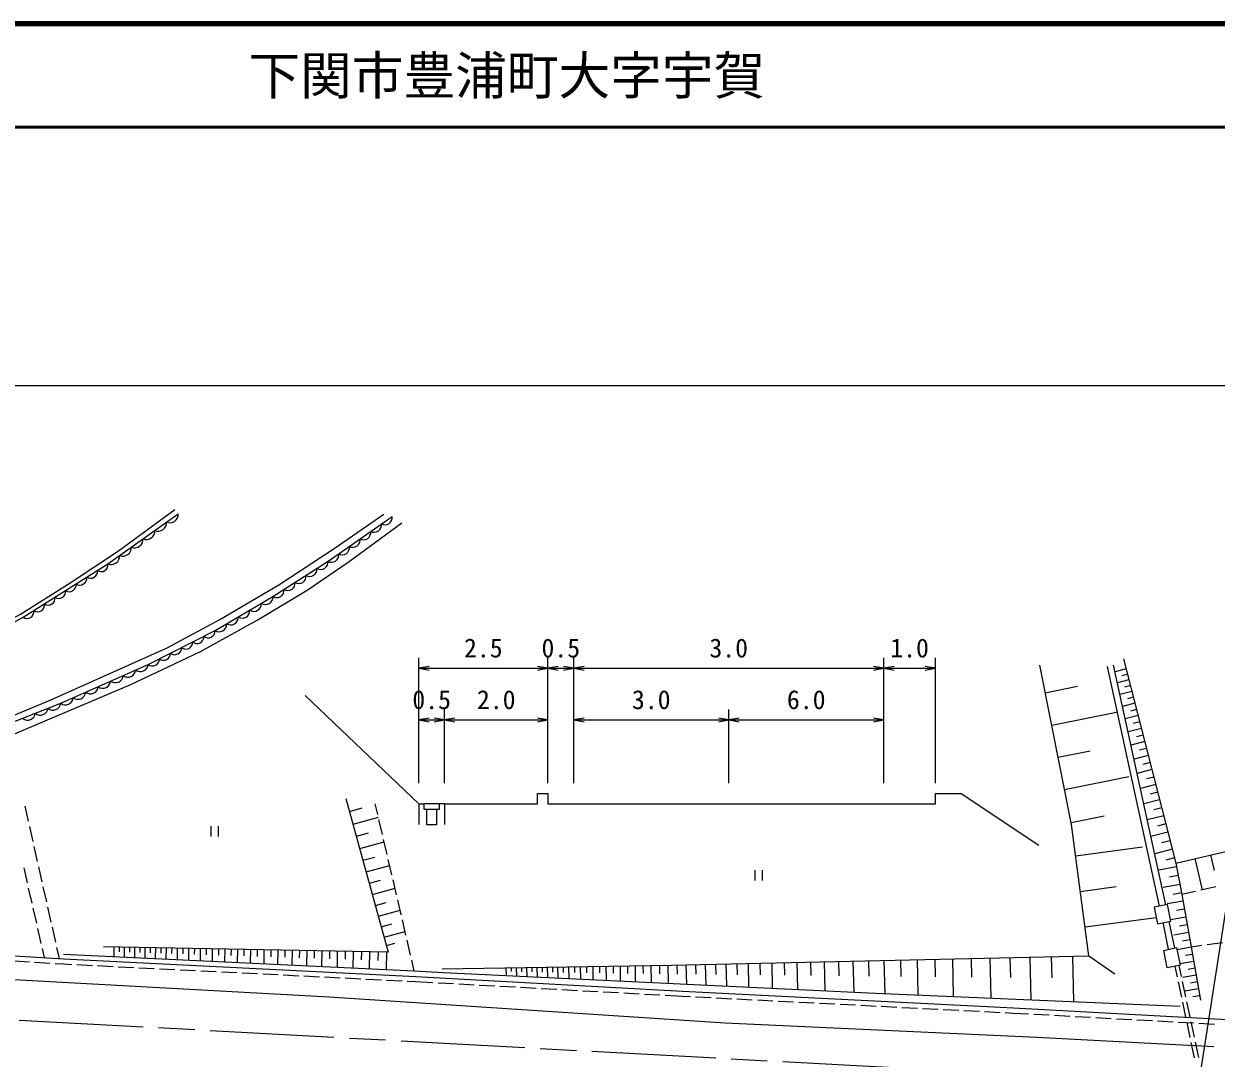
# Model space of a CAD drawing. Units: millimetres at full size, sheet at 1:1000, with parts at other scales. Extents: x 40000 to 680000, y 20000 to 380000.
# Drawn here: x 383284 to 498670, y 279904 to 380000 of the extents above; entities that cross this region are included whole.
import ezdxf
from ezdxf.enums import TextEntityAlignment as Align

# ---------------------------------------------------------------- set-up
doc = ezdxf.new("R2010")
doc.units = ezdxf.units.MM
doc.header["$LTSCALE"] = 1000
doc.linetypes.add('CHAIN', pattern=[18.5, 12, -1.5, 3.5, -1.5])
for name, color, linetype, lineweight in [('M-BGD', 7, 'Continuous', 13), ('M-BMK', 2, 'CHAIN', 13), ('M-STR-HTXT', 7, 'Continuous', 13), ('M-TTL', 2, 'Continuous', 140), ('M-TTL-LINE', 7, 'Continuous', 50)]:
    doc.layers.add(name, color=color, linetype=linetype, lineweight=lineweight)
doc.layers.add('M-TTL-TXT', color=7, linetype='Continuous')
doc.styles.add('ＭＳ ゴシック', font='')
doc.styles.get('ＭＳ ゴシック').set_extended_font_data('MS Gothic')

# ---------------------------------------------------------------- blocks, each defined once
blk = doc.blocks.new('open_arrow')
at = {"color": 0, "linetype": 'Continuous', "lineweight": -2}
blk.add_lwpolyline([(7.5, 1.25), (0, 0), (7.5, -1.25)], dxfattribs=at)

msp = doc.modelspace()

# ---------------------------------------------------------------- linework, layer by layer
at = {"layer": 'M-BGD'}
for p, q in [((493203, 294616), (488164, 317793)), ((493789, 294744), (488750, 317920)), ((489955, 317580), (488884, 317305)), ((490229, 316509), (489119, 316225)), ((490092, 317045), (489557, 316907)), ((482128, 315270), (485259, 315897)), ((490514, 315399), (489363, 315104)), ((490371, 315954), (489816, 315812)), ((490809, 314248), (489615, 313942)), ((490661, 314824), (490086, 314676)), ((482754, 312139), (489017, 313392)), ((491115, 313054), (489877, 312737)), ((490962, 313651), (490365, 313498)), ((491432, 311817), (490149, 311488)), ((491273, 312436), (490655, 312277)), ((491761, 310533), (490430, 310192)), ((491597, 311175), (490955, 311011)), ((483377, 309027), (486489, 309649)), ((491932, 309868), (491266, 309698)), ((492102, 309203), (490722, 308849)), ((492279, 308513), (491589, 308336)), ((483999, 305914), (490224, 307159)), ((492456, 307823), (491025, 307456)), ((492639, 307108), (491924, 306924)), ((492823, 306392), (491339, 306012)), ((493203, 304909), (491665, 304514)), ((493013, 305650), (492271, 305460)), ((383381, 304287), (383710, 302824)), ((414804, 303780), (416031, 304118)), ((417533, 303499), (417295, 304519)), ((421500, 304500), (422000, 304500)), ((422000, 304500), (422000, 304000)), ((423500, 304500), (422000, 304500)), ((422000, 304000), (423500, 304000)), ((422251, 304000), (422251, 302500)), ((423250, 302500), (423250, 304000)), ((423500, 304000), (423500, 304500)), ((424000, 304500), (423500, 304500)), ((424000, 304500), (424000, 302500)), ((436500, 304500), (451500, 304500)), ((451500, 304500), (466500, 304500)), ((493400, 304139), (492631, 303942)), ((383819, 302336), (384148, 300872)), ((401375, 302356), (401375, 301356)), ((402125, 301356), (402125, 302356)), ((415142, 302553), (417596, 303230)), ((417988, 301552), (417646, 303012)), ((422251, 302500), (423250, 302500)), ((484639, 302718), (487835, 303357)), ((493598, 303370), (492003, 302961)), ((493802, 302573), (493005, 302368)), ((415467, 301373), (416647, 301698)), ((494007, 301775), (492353, 301351)), ((384257, 300384), (384586, 298921)), ((415793, 300193), (418153, 300843)), ((418442, 299604), (418101, 301065)), ((485081, 299488), (491544, 300345)), ((494431, 300121), (492746, 299689)), ((494219, 300948), (493392, 300736)), ((416105, 299058), (417241, 299370)), ((418897, 297657), (418556, 299117)), ((494647, 299279), (493804, 299063)), ((496618, 299215), (497322, 296192)), ((498130, 299566), (498482, 298055)), ((383640, 296855), (383308, 298318)), ((384696, 298433), (385024, 296969)), ((416418, 297922), (418689, 298548)), ((454019, 298097), (454019, 297097)), ((454769, 297097), (454769, 298097)), ((494842, 298432), (493134, 298101)), ((416719, 296830), (417812, 297131)), ((419352, 295709), (419011, 297170)), ((495172, 296725), (493547, 296410)), ((495007, 297578), (494153, 297413)), ((384083, 294905), (383751, 296367)), ((385134, 296481), (385462, 295018)), ((417020, 295738), (419205, 296340)), ((485537, 296048), (488978, 296504)), ((495329, 295912), (494517, 295755)), ((496686, 296044), (495363, 295738)), ((498634, 296496), (497173, 296157)), ((384526, 292954), (384194, 294417)), ((385572, 294530), (385900, 293066)), ((417310, 294687), (418361, 294977)), ((419807, 293761), (419466, 295222)), ((495474, 295098), (493933, 294830)), ((495608, 294327), (494838, 294193)), ((417600, 293637), (419701, 294216)), ((420262, 291814), (419921, 293274)), ((485993, 292607), (492874, 293520)), ((494658, 290560), (494115, 293141)), ((495742, 293557), (494245, 293296)), ((384969, 291004), (384637, 292467)), ((386010, 292579), (386338, 291115)), ((417878, 292626), (418889, 292905)), ((418157, 291615), (420178, 292172)), ((494071, 290436), (493528, 293018)), ((496003, 292059), (494574, 291811)), ((495872, 292808), (495124, 292678)), ((418380, 290806), (419189, 291029)), ((420717, 289866), (420376, 291327)), ((496127, 291345), (495412, 291220)), ((496241, 290689), (497295, 290835)), ((497791, 290903), (499276, 291109)), ((385281, 289632), (385080, 290516)), ((386448, 290627), (386690, 289547)), ((387115, 289978), (421068, 288360)), ((392005, 290672), (391988, 289746)), ((392505, 290662), (392497, 290199)), ((393005, 290653), (392987, 289698)), ((393505, 290643), (393496, 290166)), ((394005, 290634), (393986, 289651)), ((394505, 290624), (394496, 290133)), ((395005, 290614), (394986, 289603)), ((395511, 290605), (395501, 290099)), ((396016, 290595), (395997, 289555)), ((396537, 290585), (396527, 290065)), ((397057, 290575), (397036, 289505)), ((397592, 290565), (397582, 290030)), ((398127, 290555), (398106, 289454)), ((398677, 290544), (398667, 289994)), ((399228, 290534), (399206, 289402)), ((399794, 290523), (399783, 289957)), ((400360, 290512), (400337, 289348)), ((400942, 290501), (400931, 289919)), ((401524, 290490), (401501, 289292)), ((402123, 290479), (402111, 289880)), ((402722, 290467), (402698, 289235)), ((403338, 290455), (403326, 289840)), ((403954, 290444), (403929, 289177)), ((404587, 290432), (404575, 289798)), ((405221, 290420), (405196, 289116)), ((405872, 290407), (405860, 289755)), ((406524, 290395), (406498, 289054)), ((407194, 290382), (407181, 289712)), ((407864, 290369), (407838, 288990)), ((408553, 290356), (408540, 289667)), ((409243, 290343), (409216, 288925)), ((409952, 290329), (409938, 289620)), ((410661, 290316), (410633, 288857)), ((411390, 290302), (411376, 289573)), ((412119, 290288), (412091, 288788)), ((412869, 290274), (412855, 289523)), ((413619, 290259), (413590, 288716)), ((414391, 290244), (414376, 289473)), ((415162, 290230), (415132, 288643)), ((415956, 290215), (415941, 289421)), ((416749, 290199), (416718, 288567)), ((417566, 290184), (417550, 289368)), ((418382, 290168), (418350, 288489)), ((478713, 289646), (478756, 287709)), ((480650, 289690), (480743, 285562)), ((482713, 289737), (482760, 287673)), ((484777, 289783), (484876, 285386)), ((486363, 289819), (488859, 288070)), ((496251, 290630), (494888, 290386)), ((496373, 289949), (495692, 289826)), ((382321, 289309), (383819, 289219)), ((384318, 289189), (385815, 289099)), ((386314, 289069), (387107, 289021)), ((387107, 289021), (387921, 288980)), ((388420, 288955), (389919, 288881)), ((390418, 288856), (391916, 288781)), ((392415, 288756), (393914, 288682)), ((394413, 288657), (395911, 288582)), ((396411, 288557), (397909, 288482)), ((421068, 288360), (420830, 289379)), ((429944, 288639), (429956, 287897)), ((430444, 288647), (430450, 288276)), ((430944, 288655), (430957, 287850)), ((431444, 288664), (431451, 288261)), ((431944, 288672), (431958, 287802)), ((432444, 288681), (432451, 288246)), ((432944, 288689), (432959, 287755)), ((433443, 288697), (433451, 288230)), ((433943, 288706), (433960, 287708)), ((434443, 288714), (434452, 288215)), ((434943, 288723), (434961, 287660)), ((435475, 288732), (435483, 288200)), ((436006, 288741), (436025, 287610)), ((436571, 288750), (436581, 288185)), ((437136, 288760), (437157, 287556)), ((437738, 288770), (437748, 288168)), ((438339, 288780), (438361, 287499)), ((438980, 288790), (438990, 288150)), ((439620, 288801), (439643, 287439)), ((440301, 288813), (440312, 288131)), ((440982, 288824), (441007, 287374)), ((441707, 288836), (441719, 288111)), ((442432, 288849), (442458, 287306)), ((443203, 288861), (443216, 288090)), ((443975, 288874), (444003, 287233)), ((444796, 288888), (444810, 288067)), ((445617, 288902), (445646, 287155)), ((446490, 288920), (446510, 288046)), ((447364, 288940), (447406, 287072)), ((448298, 288961), (448319, 288027)), ((449232, 288982), (449277, 286983)), ((450231, 289004), (450253, 288005)), ((451230, 289027), (451278, 286888)), ((452299, 289051), (452323, 287982)), ((453368, 289075), (453420, 286787)), ((454512, 289101), (454538, 287957)), ((455656, 289127), (455711, 286679)), ((456880, 289154), (456908, 287930)), ((458104, 289182), (458163, 286563)), ((459413, 289211), (459443, 287902)), ((460723, 289241), (460786, 286439)), ((462124, 289272), (462155, 287871)), ((463525, 289304), (463592, 286306)), ((465024, 289338), (465057, 287839)), ((466523, 289372), (466595, 286168)), ((468124, 289408), (468160, 287806)), ((469726, 289444), (469803, 286031)), ((471433, 289482), (471471, 287776)), ((473139, 289521), (473221, 285884)), ((474957, 289562), (474998, 287744)), ((476775, 289603), (476863, 285729)), ((494675, 288783), (494889, 287769)), ((495066, 288866), (495289, 287810)), ((496496, 289267), (495170, 289029)), ((496614, 288604), (495951, 288485)), ((398408, 288458), (399906, 288383)), ((400406, 288358), (401904, 288283)), ((402403, 288258), (403901, 288184)), ((404401, 288159), (405899, 288084)), ((406398, 288059), (407896, 287985)), ((408396, 287960), (409894, 287885)), ((410393, 287860), (411891, 287786)), ((412391, 287761), (413889, 287686)), ((414388, 287661), (415886, 287587)), ((416386, 287562), (417884, 287487)), ((418383, 287462), (419881, 287388)), ((420381, 287363), (421195, 287322)), ((421195, 287322), (422870, 287230)), ((495393, 287321), (495703, 285853)), ((496733, 287941), (495405, 287703)), ((423369, 287203), (424867, 287120)), ((425366, 287093), (426864, 287010)), ((427363, 286983), (428861, 286901)), ((429360, 286873), (430858, 286791)), ((431357, 286763), (432855, 286681)), ((433354, 286653), (434852, 286571)), ((435351, 286544), (436849, 286461)), ((437348, 286434), (438846, 286351)), ((439345, 286324), (440843, 286242)), ((441342, 286214), (442840, 286132)), ((494993, 287279), (495303, 285812)), ((496971, 286613), (495637, 286374)), ((496852, 287277), (496188, 287158)), ((443339, 286104), (444837, 286022)), ((445336, 285995), (447011, 285902)), ((447011, 285902), (447790, 285863)), ((448290, 285837), (449788, 285761)), ((450287, 285736), (451785, 285659)), ((452284, 285634), (453783, 285558)), ((454282, 285532), (455780, 285456)), ((456279, 285431), (457777, 285354)), ((458277, 285329), (459775, 285253)), ((460274, 285227), (461772, 285151)), ((462272, 285126), (463770, 285049)), ((464269, 285024), (465767, 284948)), ((495407, 285323), (495717, 283855)), ((495807, 285364), (496118, 283897)), ((497091, 285945), (496423, 285826)), ((466266, 284922), (467764, 284846)), ((468264, 284821), (469762, 284744)), ((470261, 284719), (471759, 284643)), ((472259, 284617), (473757, 284541)), ((474256, 284516), (475754, 284439)), ((476253, 284414), (477752, 284338)), ((478251, 284312), (479031, 284273)), ((479031, 284273), (480525, 284191)), ((481024, 284163), (482522, 284081)), ((483021, 284053), (484519, 283971)), ((485018, 283944), (486516, 283862)), ((487015, 283834), (488513, 283752)), ((489012, 283725), (490510, 283642)), ((491009, 283615), (492507, 283533)), ((493006, 283505), (494504, 283423)), ((495003, 283396), (496501, 283314)), ((495821, 283366), (496132, 281899)), ((496221, 283408), (496532, 281940)), ((497000, 283286), (498498, 283204)), ((496235, 281409), (496546, 279942)), ((496635, 281451), (496946, 279983))]:
    msp.add_line(p, q, dxfattribs=at)
for points in [[(349650, 332494), (350842, 328124), (352618, 321557), (354537, 314822), (359135, 315341), (364883, 316042), (370819, 317047), (376801, 319571), (382947, 322866), (387761, 325904), (392434, 329004), (397887, 332992)], [(354504, 313791), (365269, 315427), (371126, 316642), (376797, 319073), (383216, 322578), (391425, 327750), (398218, 332595)], [(354536, 313796), (357521, 303435), (376729, 310773), (385819, 314535), (397153, 319629), (402247, 322364), (407949, 325705), (413300, 329234), (418114, 332552)], [(355081, 310743), (357215, 303054), (357765, 302795), (377026, 310382), (386852, 314249), (395311, 318011), (401784, 321283), (407392, 324578), (412720, 327989), (418913, 332336)], [(357474, 301293), (377016, 309028), (393654, 316062), (400384, 319263), (405875, 322278), (410689, 325199), (414755, 327980), (419849, 331695)], [(489706, 318549), (494773, 298785), (551483, 311984), (559890, 301575)], [(423780, 288535), (445948, 288908), (486363, 289819), (484681, 302508), (481596, 317931)], [(410500, 315000), (421500, 304500), (421500, 302500)], [(414455, 305045), (418556, 290165), (391006, 290691)], [(424000, 304500), (433000, 304500), (433000, 305500), (434000, 305500), (434000, 304500), (436500, 304500)], [(466500, 304500), (471500, 304500), (471500, 305500), (474000, 305500), (481500, 300500)], [(494773, 298785), (495363, 295738), (496241, 290689), (497170, 285501)], [(330535, 291783), (335561, 291810), (342829, 291763), (350049, 291576), (357924, 291179), (363790, 290688), (377063, 290128), (387134, 289520), (421221, 287821), (447037, 286402), (479057, 284772), (514494, 282826), (525010, 282406), (535105, 282511), (542203, 282932), (548355, 283615), (556662, 284824), (562015, 285755)], [(252173, 282151), (252609, 281348), (253245, 280814), (254110, 280445), (254810, 280407), (255688, 280483), (268619, 282644), (279571, 284380), (291481, 286202), (300807, 287371), (309564, 288230), (320592, 289002), (332870, 289432), (343918, 289317), (357741, 288802), (376401, 287829), (412848, 285826), (451141, 283336), (481321, 281919), (498450, 281017)], [(421068, 288360), (423875, 288185), (465707, 286206), (495186, 284944)]]:
    msp.add_lwpolyline(points, dxfattribs=at)
for points in [[(494271, 293167), (493949, 294767), (492675, 294510), (492997, 292911)], [(494845, 290597), (495198, 288893), (493945, 288634), (493592, 290337)]]:
    msp.add_lwpolyline(points, close=True, dxfattribs=at)
for centre, radius, start, end in [((397417, 332520), 804, 245.67496, 5.32578), ((418226, 332217), 697, 240.2784, 9.85062), ((396285, 331713), 804, 245.67496, 5.32578), ((417194, 331492), 697, 240.2784, 9.85062), ((394021, 330098), 804, 245.67496, 5.32578), ((395153, 330905), 804, 245.67496, 5.32578), ((415130, 330043), 697, 240.2784, 9.85062), ((416162, 330768), 697, 240.2784, 9.85062), ((392889, 329290), 804, 245.67496, 5.32578), ((414098, 329319), 697, 240.2784, 9.85062), ((390774, 327646), 660, 235.39478, 9.02552), ((391757, 328483), 804, 245.67496, 5.32578), ((412025, 327901), 700, 238.02738, 7.23963), ((413066, 328595), 697, 240.2784, 9.85062), ((389748, 327000), 660, 235.39478, 9.02552), ((409894, 326536), 700, 238.02738, 7.23963), ((410960, 327219), 700, 238.02738, 7.23963), ((387695, 325707), 660, 235.39478, 9.02552), ((388721, 326353), 660, 235.39478, 9.02552), ((408829, 325854), 700, 238.02738, 7.23963), ((385643, 324414), 660, 235.39478, 9.02552), ((386669, 325060), 660, 235.39478, 9.02552), ((406665, 324532), 729, 237.25508, 3.6134), ((407763, 325172), 700, 238.02738, 7.23963), ((383590, 323121), 660, 235.39478, 9.02552), ((384616, 323767), 660, 235.39478, 9.02552), ((404421, 323214), 729, 237.25508, 3.6134), ((405543, 323873), 729, 237.25508, 3.6134), ((402178, 321896), 729, 237.25508, 3.6134), ((403300, 322555), 729, 237.25508, 3.6134), ((401129, 321239), 657, 229.81762, 3.80783), ((397892, 319603), 657, 229.81762, 3.80783), ((398971, 320149), 657, 229.81762, 3.80783), ((400050, 320694), 657, 229.81762, 3.80783), ((395735, 318513), 657, 229.81762, 3.80783), ((396813, 319058), 657, 229.81762, 3.80783), ((393357, 317522), 747, 231.63968, 356.31466), ((394566, 318059), 747, 231.63968, 356.31466), ((390941, 316447), 747, 231.63968, 356.31466), ((392149, 316984), 747, 231.63968, 356.31466), ((388524, 315372), 747, 231.63968, 356.31466), ((389732, 315909), 747, 231.63968, 356.31466), ((386112, 314328), 744, 229.0462, 353.92092), ((387315, 314834), 747, 231.63968, 356.31466), ((383655, 313361), 744, 229.0462, 353.92092), ((384883, 313844), 744, 229.0462, 353.92092)]:
    msp.add_arc(centre, radius, start, end, dxfattribs=at)
at = {"layer": 'M-BMK'}
msp.add_lwpolyline([(332409, 285736), (345594, 285620), (353797, 285339), (364368, 284593), (464444, 279154), (525266, 276053), (534695, 275737), (538130, 275842), (546963, 276403), (552571, 276999), (563000, 278420)], dxfattribs=at)
at = {"layer": 'M-STR-HTXT'}
for p, q in [((65677, 345000), (562101, 345000)), ((421500, 306500), (421500, 318632)), ((434000, 306500), (434000, 318632)), ((434000, 306500), (434000, 318632)), ((436500, 306500), (436500, 318632)), ((436500, 306500), (436500, 318632)), ((466500, 306500), (466500, 318632)), ((466500, 306500), (466500, 318632)), ((471500, 306500), (471500, 318632)), ((421500, 317632), (434000, 317632)), ((434000, 317632), (436500, 317632)), ((436500, 317632), (466500, 317632)), ((466500, 317632), (471500, 317632)), ((424000, 306500), (424000, 313632)), ((451500, 306500), (451500, 313632)), ((502459, 312817), (497185, 278851)), ((421500, 312632), (424000, 312632)), ((424000, 312632), (434000, 312632)), ((436500, 312632), (451500, 312632)), ((451500, 312632), (466500, 312632))]:
    msp.add_line(p, q, dxfattribs=at)
at = {"layer": 'M-TTL'}
msp.add_line((680000, 380000), (40000, 380000), dxfattribs=at)
at = {"layer": 'M-TTL-LINE'}
msp.add_line((40000, 370000), (680000, 370000), dxfattribs=at)

# ---------------------------------------------------------------- block references
at = {"layer": 'M-STR-HTXT', "xscale": 133, "yscale": 133}
for p in [(421500, 317632), (434000, 317632), (436500, 317632), (466500, 317632), (421500, 312632), (424000, 312632), (436500, 312632), (451500, 312632)]:
    msp.add_blockref('open_arrow', p, dxfattribs=at)
at = {"layer": 'M-STR-HTXT', "xscale": 133, "yscale": 133, "rotation": 180}
for p in [(434000, 317632), (436500, 317632), (466500, 317632), (471500, 317632), (424000, 312632), (434000, 312632), (451500, 312632), (466500, 312632)]:
    msp.add_blockref('open_arrow', p, dxfattribs=at)

# ---------------------------------------------------------------- texts
at = {"layer": 'M-STR-HTXT', "style": 'ＭＳ ゴシック'}
for s, p in [('2.5', (427750, 318132)), ('0.5', (435250, 318132)), ('3.0', (451500, 318132)), ('1.0', (469000, 318132)), ('0.5', (422750, 313132)), ('2.0', (429000, 313132)), ('3.0', (444000, 313132)), ('6.0', (459000, 313132))]:
    msp.add_text(s, height=1833, dxfattribs=at).set_placement(p, align=Align.BOTTOM_CENTER)
at = {"layer": 'M-TTL-TXT', "style": 'ＭＳ ゴシック'}
msp.add_text('下関市豊浦町大字宇賀', height=3666, dxfattribs=at).set_placement((405024, 375000), align=Align.MIDDLE_LEFT)

doc.saveas('drawing.dxf')
